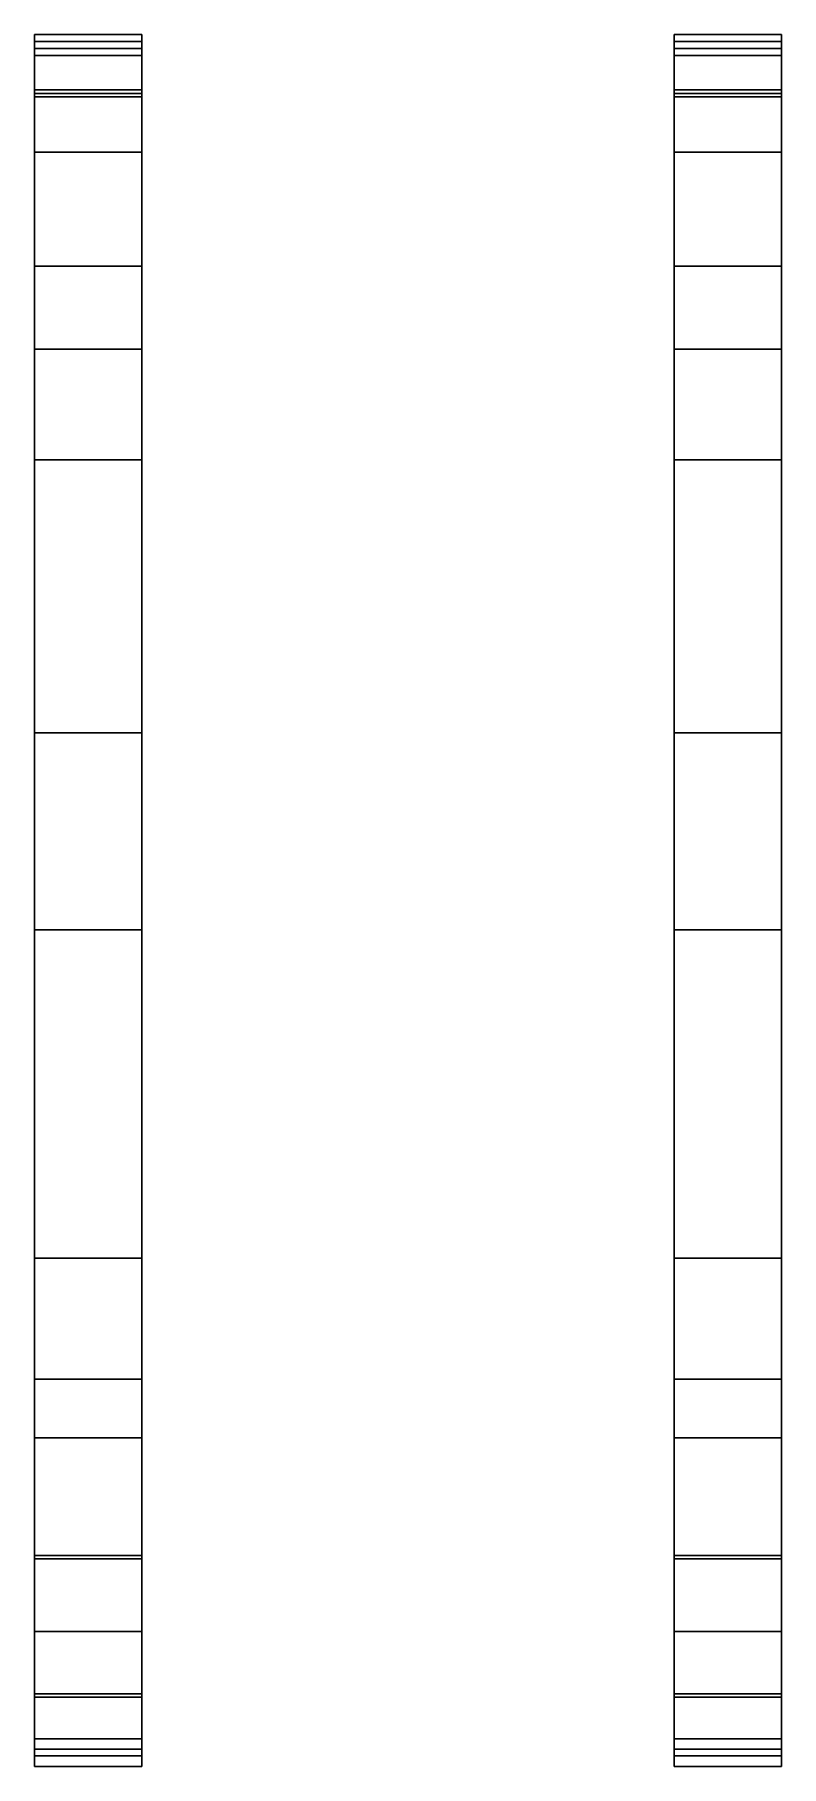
# Model space of a CAD drawing. Extents: x -1.08 to 1.08, y -2.53 to 2.48.
import ezdxf

# ---------------------------------------------------------------- set-up
doc = ezdxf.new("R2010")
doc.units = 0
doc.layers.add('TRACKS', color=3, linetype='CONTINUOUS')

msp = doc.modelspace()

# ---------------------------------------------------------------- linework, layer by layer
at = {"layer": 'TRACKS'}
for points in [[(-1.08, 2.44, 0.65), (-1.08, 2.48, 0.48), (-1.08, 2.46, 0.48), (-1.08, 2.42, 0.64)], [(-0.77, 2.44, 0.65), (-0.77, 2.48, 0.48), (-1.08, 2.48, 0.48), (-1.08, 2.44, 0.65)], [(-0.77, 2.48, 0.48), (-0.77, 2.44, 0.31), (-1.08, 2.44, 0.31), (-1.08, 2.48, 0.48)], [(-1.08, 2.48, 0.48), (-1.08, 2.44, 0.31), (-1.08, 2.42, 0.32), (-1.08, 2.46, 0.48)], [(-1.08, 2.42, 0.64), (-1.08, 2.46, 0.48), (-0.77, 2.46, 0.48), (-0.77, 2.42, 0.64)], [(-1.08, 2.46, 0.48), (-1.08, 2.42, 0.32), (-0.77, 2.42, 0.32), (-0.77, 2.46, 0.48)], [(-0.77, 2.46, 0.48), (-0.77, 2.48, 0.48), (-0.77, 2.44, 0.65), (-0.77, 2.42, 0.64)], [(-0.77, 2.42, 0.32), (-0.77, 2.44, 0.31), (-0.77, 2.48, 0.48), (-0.77, 2.46, 0.48)], [(0.77, 2.44, 0.65), (0.77, 2.48, 0.48), (0.77, 2.46, 0.48), (0.77, 2.42, 0.64)], [(0.77, 2.48, 0.48), (0.77, 2.44, 0.31), (0.77, 2.42, 0.32), (0.77, 2.46, 0.48)], [(1.08, 2.44, 0.65), (1.08, 2.48, 0.48), (0.77, 2.48, 0.48), (0.77, 2.44, 0.65)], [(1.08, 2.48, 0.48), (1.08, 2.44, 0.31), (0.77, 2.44, 0.31), (0.77, 2.48, 0.48)], [(0.77, 2.42, 0.64), (0.77, 2.46, 0.48), (1.08, 2.46, 0.48), (1.08, 2.42, 0.64)], [(0.77, 2.46, 0.48), (0.77, 2.42, 0.32), (1.08, 2.42, 0.32), (1.08, 2.46, 0.48)], [(1.08, 2.46, 0.48), (1.08, 2.48, 0.48), (1.08, 2.44, 0.65), (1.08, 2.42, 0.64)], [(1.08, 2.42, 0.32), (1.08, 2.44, 0.31), (1.08, 2.48, 0.48), (1.08, 2.46, 0.48)], [(-0.77, 2.32, 0.77), (-0.77, 2.44, 0.65), (-1.08, 2.44, 0.65), (-1.08, 2.32, 0.77)], [(-1.08, 2.32, 0.77), (-1.08, 2.44, 0.65), (-1.08, 2.42, 0.64), (-1.08, 2.3, 0.76)], [(-1.08, 2.44, 0.31), (-1.08, 2.31, 0.18), (-1.08, 2.3, 0.2), (-1.08, 2.42, 0.32)], [(-0.77, 2.44, 0.31), (-0.77, 2.31, 0.18), (-1.08, 2.31, 0.18), (-1.08, 2.44, 0.31)], [(-1.08, 2.3, 0.76), (-1.08, 2.42, 0.64), (-0.77, 2.42, 0.64), (-0.77, 2.3, 0.76)], [(-1.08, 2.42, 0.32), (-1.08, 2.3, 0.2), (-0.77, 2.3, 0.2), (-0.77, 2.42, 0.32)], [(-0.77, 2.42, 0.64), (-0.77, 2.44, 0.65), (-0.77, 2.32, 0.77), (-0.77, 2.3, 0.76)], [(-0.77, 2.3, 0.2), (-0.77, 2.31, 0.18), (-0.77, 2.44, 0.31), (-0.77, 2.42, 0.32)], [(0.77, 2.32, 0.77), (0.77, 2.44, 0.65), (0.77, 2.42, 0.64), (0.77, 2.3, 0.76)], [(0.77, 2.44, 0.31), (0.77, 2.31, 0.18), (0.77, 2.3, 0.2), (0.77, 2.42, 0.32)], [(1.08, 2.32, 0.77), (1.08, 2.44, 0.65), (0.77, 2.44, 0.65), (0.77, 2.32, 0.77)], [(1.08, 2.44, 0.31), (1.08, 2.31, 0.18), (0.77, 2.31, 0.18), (0.77, 2.44, 0.31)], [(0.77, 2.3, 0.76), (0.77, 2.42, 0.64), (1.08, 2.42, 0.64), (1.08, 2.3, 0.76)], [(0.77, 2.42, 0.32), (0.77, 2.3, 0.2), (1.08, 2.3, 0.2), (1.08, 2.42, 0.32)], [(1.08, 2.42, 0.64), (1.08, 2.44, 0.65), (1.08, 2.32, 0.77), (1.08, 2.3, 0.76)], [(1.08, 2.3, 0.2), (1.08, 2.31, 0.18), (1.08, 2.44, 0.31), (1.08, 2.42, 0.32)], [(-1.08, 2.14, 0.82), (-1.08, 2.32, 0.77), (-1.08, 2.3, 0.76), (-1.08, 2.14, 0.8)], [(-0.77, 2.14, 0.82), (-0.77, 2.32, 0.77), (-1.08, 2.32, 0.77), (-1.08, 2.14, 0.82)], [(-0.77, 2.31, 0.18), (-0.77, 2.14, 0.14), (-1.08, 2.14, 0.14), (-1.08, 2.31, 0.18)], [(-1.08, 2.31, 0.18), (-1.08, 2.14, 0.14), (-1.08, 2.14, 0.16), (-1.08, 2.3, 0.2)], [(-0.77, 2.3, 0.76), (-0.77, 2.32, 0.77), (-0.77, 2.14, 0.82), (-0.77, 2.14, 0.8)], [(-0.77, 2.14, 0.16), (-0.77, 2.14, 0.14), (-0.77, 2.31, 0.18), (-0.77, 2.3, 0.2)], [(0.77, 2.14, 0.82), (0.77, 2.32, 0.77), (0.77, 2.3, 0.76), (0.77, 2.14, 0.8)], [(1.08, 2.14, 0.82), (1.08, 2.32, 0.77), (0.77, 2.32, 0.77), (0.77, 2.14, 0.82)], [(0.77, 2.31, 0.18), (0.77, 2.14, 0.14), (0.77, 2.14, 0.16), (0.77, 2.3, 0.2)], [(1.08, 2.31, 0.18), (1.08, 2.14, 0.14), (0.77, 2.14, 0.14), (0.77, 2.31, 0.18)], [(1.08, 2.3, 0.76), (1.08, 2.32, 0.77), (1.08, 2.14, 0.82), (1.08, 2.14, 0.8)], [(1.08, 2.14, 0.16), (1.08, 2.14, 0.14), (1.08, 2.31, 0.18), (1.08, 2.3, 0.2)], [(-1.08, 2.14, 0.8), (-1.08, 2.3, 0.76), (-0.77, 2.3, 0.76), (-0.77, 2.14, 0.8)], [(-1.08, 2.3, 0.2), (-1.08, 2.14, 0.16), (-0.77, 2.14, 0.16), (-0.77, 2.3, 0.2)], [(0.77, 2.14, 0.8), (0.77, 2.3, 0.76), (1.08, 2.3, 0.76), (1.08, 2.14, 0.8)], [(0.77, 2.3, 0.2), (0.77, 2.14, 0.16), (1.08, 2.14, 0.16), (1.08, 2.3, 0.2)], [(-1.08, 1.81, 0.8), (-1.08, 2.14, 0.8), (-0.77, 2.14, 0.8), (-0.77, 1.81, 0.8)], [(-1.08, 1.81, 0.82), (-1.08, 2.14, 0.82), (-1.08, 2.14, 0.8), (-1.08, 1.81, 0.8)], [(-0.77, 1.81, 0.82), (-0.77, 2.14, 0.82), (-1.08, 2.14, 0.82), (-1.08, 1.81, 0.82)], [(-0.77, 2.14, 0.14), (-0.77, 1.57), (-1.08, 1.57), (-1.08, 2.14, 0.14)], [(-1.08, 2.14, 0.14), (-1.08, 1.57), (-1.08, 1.57, 0.02), (-1.08, 2.14, 0.16)], [(-1.08, 2.14, 0.16), (-1.08, 1.57, 0.02), (-0.77, 1.57, 0.02), (-0.77, 2.14, 0.16)], [(-0.77, 2.14, 0.8), (-0.77, 2.14, 0.82), (-0.77, 1.81, 0.82), (-0.77, 1.81, 0.8)], [(-0.77, 1.57, 0.02), (-0.77, 1.57), (-0.77, 2.14, 0.14), (-0.77, 2.14, 0.16)], [(0.77, 2.14, 0.14), (0.77, 1.57), (0.77, 1.57, 0.02), (0.77, 2.14, 0.16)], [(1.08, 2.14, 0.14), (1.08, 1.57), (0.77, 1.57), (0.77, 2.14, 0.14)], [(0.77, 2.14, 0.16), (0.77, 1.57, 0.02), (1.08, 1.57, 0.02), (1.08, 2.14, 0.16)], [(0.77, 1.81, 0.82), (0.77, 2.14, 0.82), (0.77, 2.14, 0.8), (0.77, 1.81, 0.8)], [(0.77, 1.81, 0.8), (0.77, 2.14, 0.8), (1.08, 2.14, 0.8), (1.08, 1.81, 0.8)], [(1.08, 1.81, 0.82), (1.08, 2.14, 0.82), (0.77, 2.14, 0.82), (0.77, 1.81, 0.82)], [(1.08, 1.57, 0.02), (1.08, 1.57), (1.08, 2.14, 0.14), (1.08, 2.14, 0.16)], [(1.08, 2.14, 0.8), (1.08, 2.14, 0.82), (1.08, 1.81, 0.82), (1.08, 1.81, 0.8)], [(-1.08, 1.25, 0.85), (-1.08, 1.81, 0.82), (-1.08, 1.81, 0.8), (-1.08, 1.25, 0.83)], [(-0.77, 1.25, 0.85), (-0.77, 1.81, 0.82), (-1.08, 1.81, 0.82), (-1.08, 1.25, 0.85)], [(-1.08, 1.25, 0.83), (-1.08, 1.81, 0.8), (-0.77, 1.81, 0.8), (-0.77, 1.25, 0.83)], [(-0.77, 1.81, 0.8), (-0.77, 1.81, 0.82), (-0.77, 1.25, 0.85), (-0.77, 1.25, 0.83)], [(0.77, 1.25, 0.85), (0.77, 1.81, 0.82), (0.77, 1.81, 0.8), (0.77, 1.25, 0.83)], [(0.77, 1.25, 0.83), (0.77, 1.81, 0.8), (1.08, 1.81, 0.8), (1.08, 1.25, 0.83)], [(1.08, 1.25, 0.85), (1.08, 1.81, 0.82), (0.77, 1.81, 0.82), (0.77, 1.25, 0.85)], [(1.08, 1.81, 0.8), (1.08, 1.81, 0.82), (1.08, 1.25, 0.85), (1.08, 1.25, 0.83)], [(-1.08, 1.57, 0.02), (-1.08, 1.57), (-1.08, -1.41), (-1.08, -1.41, 0.02)], [(-0.77, -1.41, 0.02), (-0.77, 1.57, 0.02), (-1.08, 1.57, 0.02), (-1.08, -1.41, 0.02)], [(-0.77, -1.41), (-0.77, 1.57), (-0.77, 1.57, 0.02), (-0.77, -1.41, 0.02)], [(0.77, 1.57, 0.02), (0.77, 1.57), (0.77, -1.41), (0.77, -1.41, 0.02)], [(1.08, -1.41, 0.02), (1.08, 1.57, 0.02), (0.77, 1.57, 0.02), (0.77, -1.41, 0.02)], [(1.08, -1.41), (1.08, 1.57), (1.08, 1.57, 0.02), (1.08, -1.41, 0.02)], [(-1.08, 0.46, 0.86), (-1.08, 1.25, 0.85), (-1.08, 1.25, 0.83), (-1.08, 0.46, 0.84)], [(-0.77, 0.46, 0.86), (-0.77, 1.25, 0.85), (-1.08, 1.25, 0.85), (-1.08, 0.46, 0.86)], [(-1.08, 0.46, 0.84), (-1.08, 1.25, 0.83), (-0.77, 1.25, 0.83), (-0.77, 0.46, 0.84)], [(-0.77, 1.25, 0.83), (-0.77, 1.25, 0.85), (-0.77, 0.46, 0.86), (-0.77, 0.46, 0.84)], [(0.77, 0.46, 0.86), (0.77, 1.25, 0.85), (0.77, 1.25, 0.83), (0.77, 0.46, 0.84)], [(0.77, 0.46, 0.84), (0.77, 1.25, 0.83), (1.08, 1.25, 0.83), (1.08, 0.46, 0.84)], [(1.08, 0.46, 0.86), (1.08, 1.25, 0.85), (0.77, 1.25, 0.85), (0.77, 0.46, 0.86)], [(1.08, 1.25, 0.83), (1.08, 1.25, 0.85), (1.08, 0.46, 0.86), (1.08, 0.46, 0.84)], [(-1.08, -0.11, 0.88), (-1.08, 0.46, 0.86), (-1.08, 0.46, 0.84), (-1.08, -0.11, 0.86)], [(-0.77, -0.11, 0.88), (-0.77, 0.46, 0.86), (-1.08, 0.46, 0.86), (-1.08, -0.11, 0.88)], [(-1.08, -0.11, 0.86), (-1.08, 0.46, 0.84), (-0.77, 0.46, 0.84), (-0.77, -0.11, 0.86)], [(-0.77, 0.46, 0.84), (-0.77, 0.46, 0.86), (-0.77, -0.11, 0.88), (-0.77, -0.11, 0.86)], [(0.77, -0.11, 0.88), (0.77, 0.46, 0.86), (0.77, 0.46, 0.84), (0.77, -0.11, 0.86)], [(1.08, -0.11, 0.88), (1.08, 0.46, 0.86), (0.77, 0.46, 0.86), (0.77, -0.11, 0.88)], [(0.77, -0.11, 0.86), (0.77, 0.46, 0.84), (1.08, 0.46, 0.84), (1.08, -0.11, 0.86)], [(1.08, 0.46, 0.84), (1.08, 0.46, 0.86), (1.08, -0.11, 0.88), (1.08, -0.11, 0.86)], [(-0.77, -1.06, 0.92), (-0.77, -0.11, 0.88), (-1.08, -0.11, 0.88), (-1.08, -1.06, 0.92)], [(-1.08, -1.06, 0.92), (-1.08, -0.11, 0.88), (-1.08, -0.11, 0.86), (-1.08, -1.06, 0.9)], [(-1.08, -1.06, 0.9), (-1.08, -0.11, 0.86), (-0.77, -0.11, 0.86), (-0.77, -1.06, 0.9)], [(-0.77, -0.11, 0.86), (-0.77, -0.11, 0.88), (-0.77, -1.06, 0.92), (-0.77, -1.06, 0.9)], [(0.77, -1.06, 0.92), (0.77, -0.11, 0.88), (0.77, -0.11, 0.86), (0.77, -1.06, 0.9)], [(0.77, -1.06, 0.9), (0.77, -0.11, 0.86), (1.08, -0.11, 0.86), (1.08, -1.06, 0.9)], [(1.08, -1.06, 0.92), (1.08, -0.11, 0.88), (0.77, -0.11, 0.88), (0.77, -1.06, 0.92)], [(1.08, -0.11, 0.86), (1.08, -0.11, 0.88), (1.08, -1.06, 0.92), (1.08, -1.06, 0.9)], [(-0.77, -1.58, 0.95), (-0.77, -1.06, 0.92), (-1.08, -1.06, 0.92), (-1.08, -1.58, 0.95)], [(-1.08, -1.58, 0.95), (-1.08, -1.06, 0.92), (-1.08, -1.06, 0.9), (-1.08, -1.58, 0.93)], [(-1.08, -1.58, 0.93), (-1.08, -1.06, 0.9), (-0.77, -1.06, 0.9), (-0.77, -1.58, 0.93)], [(-0.77, -1.06, 0.9), (-0.77, -1.06, 0.92), (-0.77, -1.58, 0.95), (-0.77, -1.58, 0.93)], [(0.77, -1.58, 0.95), (0.77, -1.06, 0.92), (0.77, -1.06, 0.9), (0.77, -1.58, 0.93)], [(1.08, -1.58, 0.95), (1.08, -1.06, 0.92), (0.77, -1.06, 0.92), (0.77, -1.58, 0.95)], [(0.77, -1.58, 0.93), (0.77, -1.06, 0.9), (1.08, -1.06, 0.9), (1.08, -1.58, 0.93)], [(1.08, -1.06, 0.9), (1.08, -1.06, 0.92), (1.08, -1.58, 0.95), (1.08, -1.58, 0.93)], [(-1.08, -1.41, 0.02), (-1.08, -1.41), (-1.08, -1.93, 0.1), (-1.08, -1.92, 0.12)], [(-1.08, -1.93, 0.1), (-1.08, -1.41), (-0.77, -1.41), (-0.77, -1.93, 0.1)], [(-0.77, -1.92, 0.12), (-0.77, -1.41, 0.02), (-1.08, -1.41, 0.02), (-1.08, -1.92, 0.12)], [(-0.77, -1.93, 0.1), (-0.77, -1.41), (-0.77, -1.41, 0.02), (-0.77, -1.92, 0.12)], [(0.77, -1.41, 0.02), (0.77, -1.41), (0.77, -1.93, 0.1), (0.77, -1.92, 0.12)], [(1.08, -1.92, 0.12), (1.08, -1.41, 0.02), (0.77, -1.41, 0.02), (0.77, -1.92, 0.12)], [(0.77, -1.93, 0.1), (0.77, -1.41), (1.08, -1.41), (1.08, -1.93, 0.1)], [(1.08, -1.93, 0.1), (1.08, -1.41), (1.08, -1.41, 0.02), (1.08, -1.92, 0.12)], [(-1.08, -2.14, 0.98), (-1.08, -1.58, 0.93), (-0.77, -1.58, 0.93), (-0.77, -2.14, 0.98)], [(-1.08, -2.14, 1), (-1.08, -1.58, 0.95), (-1.08, -1.58, 0.93), (-1.08, -2.14, 0.98)], [(-0.77, -2.14, 1), (-0.77, -1.58, 0.95), (-1.08, -1.58, 0.95), (-1.08, -2.14, 1)], [(-0.77, -1.58, 0.93), (-0.77, -1.58, 0.95), (-0.77, -2.14, 1), (-0.77, -2.14, 0.98)], [(0.77, -2.14, 1), (0.77, -1.58, 0.95), (0.77, -1.58, 0.93), (0.77, -2.14, 0.98)], [(0.77, -2.14, 0.98), (0.77, -1.58, 0.93), (1.08, -1.58, 0.93), (1.08, -2.14, 0.98)], [(1.08, -2.14, 1), (1.08, -1.58, 0.95), (0.77, -1.58, 0.95), (0.77, -2.14, 1)], [(1.08, -1.58, 0.93), (1.08, -1.58, 0.95), (1.08, -2.14, 1), (1.08, -2.14, 0.98)], [(-0.77, -2.32, 0.31), (-0.77, -1.92, 0.12), (-1.08, -1.92, 0.12), (-1.08, -2.32, 0.31)], [(-1.08, -1.92, 0.12), (-1.08, -1.93, 0.1), (-1.08, -2.33, 0.29), (-1.08, -2.32, 0.31)], [(-1.08, -2.33, 0.29), (-1.08, -1.93, 0.1), (-0.77, -1.93, 0.1), (-0.77, -2.33, 0.29)], [(-0.77, -2.33, 0.29), (-0.77, -1.93, 0.1), (-0.77, -1.92, 0.12), (-0.77, -2.32, 0.31)], [(0.77, -1.92, 0.12), (0.77, -1.93, 0.1), (0.77, -2.33, 0.29), (0.77, -2.32, 0.31)], [(1.08, -2.32, 0.31), (1.08, -1.92, 0.12), (0.77, -1.92, 0.12), (0.77, -2.32, 0.31)], [(0.77, -2.33, 0.29), (0.77, -1.93, 0.1), (1.08, -1.93, 0.1), (1.08, -2.33, 0.29)], [(1.08, -2.33, 0.29), (1.08, -1.93, 0.1), (1.08, -1.92, 0.12), (1.08, -2.32, 0.31)], [(-0.77, -2.33, 0.95), (-0.77, -2.14, 1), (-1.08, -2.14, 1), (-1.08, -2.33, 0.95)], [(-1.08, -2.33, 0.95), (-1.08, -2.14, 1), (-1.08, -2.14, 0.98), (-1.08, -2.32, 0.93)], [(-1.08, -2.32, 0.93), (-1.08, -2.14, 0.98), (-0.77, -2.14, 0.98), (-0.77, -2.32, 0.93)], [(-0.77, -2.14, 0.98), (-0.77, -2.14, 1), (-0.77, -2.33, 0.95), (-0.77, -2.32, 0.93)], [(0.77, -2.33, 0.95), (0.77, -2.14, 1), (0.77, -2.14, 0.98), (0.77, -2.32, 0.93)], [(0.77, -2.32, 0.93), (0.77, -2.14, 0.98), (1.08, -2.14, 0.98), (1.08, -2.32, 0.93)], [(1.08, -2.33, 0.95), (1.08, -2.14, 1), (0.77, -2.14, 1), (0.77, -2.33, 0.95)], [(1.08, -2.14, 0.98), (1.08, -2.14, 1), (1.08, -2.33, 0.95), (1.08, -2.32, 0.93)], [(-0.77, -2.45, 0.44), (-0.77, -2.32, 0.31), (-1.08, -2.32, 0.31), (-1.08, -2.45, 0.44)], [(-1.08, -2.32, 0.31), (-1.08, -2.33, 0.29), (-1.08, -2.48, 0.44), (-1.08, -2.45, 0.44)], [(-1.08, -2.48, 0.8), (-1.08, -2.33, 0.95), (-1.08, -2.32, 0.93), (-1.08, -2.45, 0.8)], [(-1.08, -2.45, 0.8), (-1.08, -2.32, 0.93), (-0.77, -2.32, 0.93), (-0.77, -2.45, 0.8)], [(-1.08, -2.48, 0.44), (-1.08, -2.33, 0.29), (-0.77, -2.33, 0.29), (-0.77, -2.48, 0.44)], [(-0.77, -2.48, 0.8), (-0.77, -2.33, 0.95), (-1.08, -2.33, 0.95), (-1.08, -2.48, 0.8)], [(-0.77, -2.48, 0.44), (-0.77, -2.33, 0.29), (-0.77, -2.32, 0.31), (-0.77, -2.45, 0.44)], [(-0.77, -2.32, 0.93), (-0.77, -2.33, 0.95), (-0.77, -2.48, 0.8), (-0.77, -2.45, 0.8)], [(0.77, -2.48, 0.8), (0.77, -2.33, 0.95), (0.77, -2.32, 0.93), (0.77, -2.45, 0.8)], [(0.77, -2.45, 0.8), (0.77, -2.32, 0.93), (1.08, -2.32, 0.93), (1.08, -2.45, 0.8)], [(0.77, -2.32, 0.31), (0.77, -2.33, 0.29), (0.77, -2.48, 0.44), (0.77, -2.45, 0.44)], [(1.08, -2.45, 0.44), (1.08, -2.32, 0.31), (0.77, -2.32, 0.31), (0.77, -2.45, 0.44)], [(1.08, -2.48, 0.8), (1.08, -2.33, 0.95), (0.77, -2.33, 0.95), (0.77, -2.48, 0.8)], [(0.77, -2.48, 0.44), (0.77, -2.33, 0.29), (1.08, -2.33, 0.29), (1.08, -2.48, 0.44)], [(1.08, -2.32, 0.93), (1.08, -2.33, 0.95), (1.08, -2.48, 0.8), (1.08, -2.45, 0.8)], [(1.08, -2.48, 0.44), (1.08, -2.33, 0.29), (1.08, -2.32, 0.31), (1.08, -2.45, 0.44)], [(-1.08, -2.45, 0.44), (-1.08, -2.48, 0.44), (-1.08, -2.53, 0.62), (-1.08, -2.5, 0.62)], [(-0.77, -2.5, 0.62), (-0.77, -2.45, 0.44), (-1.08, -2.45, 0.44), (-1.08, -2.5, 0.62)], [(-1.08, -2.53, 0.62), (-1.08, -2.48, 0.8), (-1.08, -2.45, 0.8), (-1.08, -2.5, 0.62)], [(-1.08, -2.5, 0.62), (-1.08, -2.45, 0.8), (-0.77, -2.45, 0.8), (-0.77, -2.5, 0.62)], [(-0.77, -2.53, 0.62), (-0.77, -2.48, 0.44), (-0.77, -2.45, 0.44), (-0.77, -2.5, 0.62)], [(-0.77, -2.45, 0.8), (-0.77, -2.48, 0.8), (-0.77, -2.53, 0.62), (-0.77, -2.5, 0.62)], [(0.77, -2.45, 0.44), (0.77, -2.48, 0.44), (0.77, -2.53, 0.62), (0.77, -2.5, 0.62)], [(0.77, -2.53, 0.62), (0.77, -2.48, 0.8), (0.77, -2.45, 0.8), (0.77, -2.5, 0.62)], [(1.08, -2.5, 0.62), (1.08, -2.45, 0.44), (0.77, -2.45, 0.44), (0.77, -2.5, 0.62)], [(0.77, -2.5, 0.62), (0.77, -2.45, 0.8), (1.08, -2.45, 0.8), (1.08, -2.5, 0.62)], [(1.08, -2.53, 0.62), (1.08, -2.48, 0.44), (1.08, -2.45, 0.44), (1.08, -2.5, 0.62)], [(1.08, -2.45, 0.8), (1.08, -2.48, 0.8), (1.08, -2.53, 0.62), (1.08, -2.5, 0.62)], [(-1.08, -2.53, 0.62), (-1.08, -2.48, 0.44), (-0.77, -2.48, 0.44), (-0.77, -2.53, 0.62)], [(-0.77, -2.53, 0.62), (-0.77, -2.48, 0.8), (-1.08, -2.48, 0.8), (-1.08, -2.53, 0.62)], [(0.77, -2.53, 0.62), (0.77, -2.48, 0.44), (1.08, -2.48, 0.44), (1.08, -2.53, 0.62)], [(1.08, -2.53, 0.62), (1.08, -2.48, 0.8), (0.77, -2.48, 0.8), (0.77, -2.53, 0.62)]]:
    msp.add_3dface(points, dxfattribs=at)

doc.saveas('drawing.dxf')
